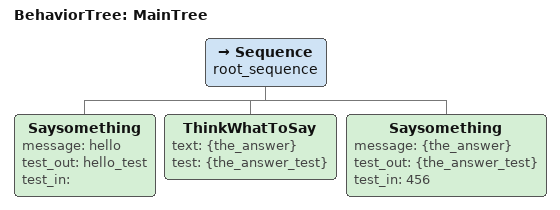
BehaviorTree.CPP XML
<root BTCPP_format="4" >
    <BehaviorTree ID="MainTree">
       <Sequence name="root_sequence">
          <Saysomething message="hello" test_out="hello_test" test_in=""/>
          <ThinkWhatToSay text="{the_answer}" test="{the_answer_test}" />
          <Saysomething message="{the_answer}" test_out="{the_answer_test}" test_in="456"/>
       </Sequence>
    </BehaviorTree>
</root>
